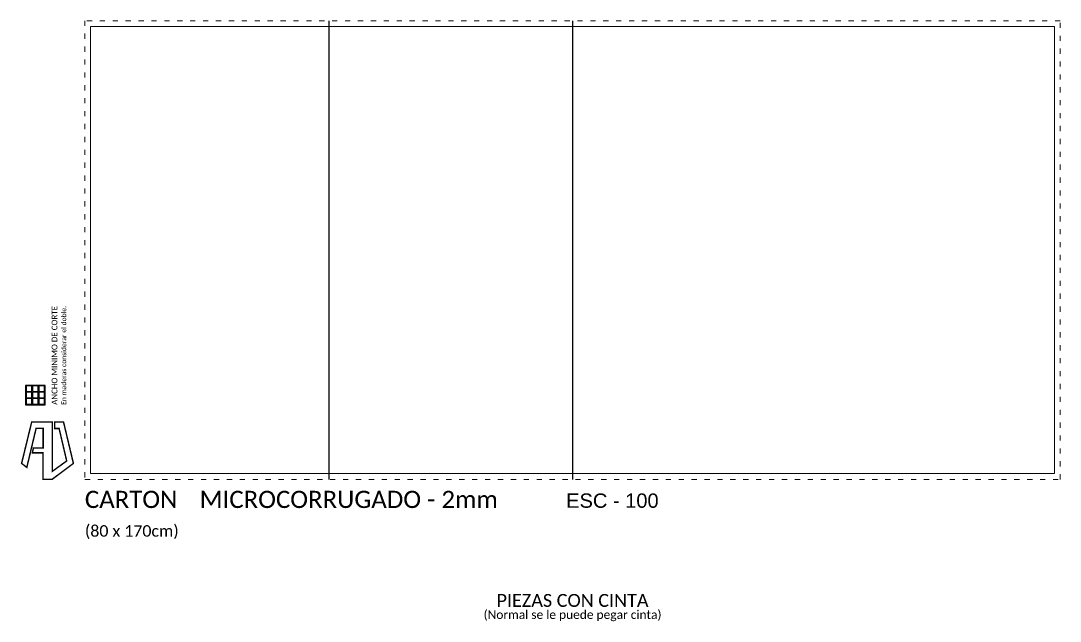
# Model space of a CAD drawing. Header units: metres. Extents: x 2745 to 3085, y 1376 to 1656.
# Drawn here: x 2904.3 to 3085.5, y 1456.2 to 1561 of the extents above; entities that cross this region are included whole.
import ezdxf
from ezdxf.enums import TextEntityAlignment as Align

# ---------------------------------------------------------------- set-up
doc = ezdxf.new("R2010")
doc.units = ezdxf.units.M
doc.linetypes.add('ACAD_ISO03W100', pattern=[30, 12, -18])
doc.layers.add('Esiad Formato - Divisiones', color=41, linetype='Continuous')
doc.layers.add('Esiad Formato - Recomendaciones', color=14, linetype='Continuous')
doc.layers.add('Esiad Formato - Material', color=134, linetype='ACAD_ISO03W100', lineweight=0)
doc.layers.add('Esiad Formato - Textos', color=134, linetype='Continuous', lineweight=0)
doc.styles.add('MtXpl_Calibri', font='calibri.ttf')
doc.styles.get("Standard").update_dxf_attribs({"font": 'arial.ttf'})

# ---------------------------------------------------------------- blocks, each defined once
blk = doc.blocks.new('*U12')
at = {"layer": 'Esiad Formato - Divisiones', "ltscale": 0.075}
for points in [[(42.5, 98), (42.5, 18)], [(85, 98), (85, 18)]]:
    blk.add_lwpolyline(points, dxfattribs=at)
at = {"layer": 'Esiad Formato - Material', "ltscale": 0.075}
blk.add_lwpolyline([(0, 18), (170, 18), (170, 98), (0, 98)], close=True, dxfattribs=at)
at = {"layer": 'Esiad Formato - Material', "linetype": 'Continuous', "ltscale": 0.075}
blk.add_lwpolyline([(1, 19), (169, 19), (169, 97), (1, 97)], close=True, dxfattribs=at)
at = {"layer": 'Esiad Formato - Material', "color": 250, "true_color": 0x3f4040, "transparency": 33554687, "const_width": 0.25}
blk.add_lwpolyline([(-10.12, 20.09), (-11.03, 20.78), (-9.27, 28), (-5.69, 28), (-5.69, 19.38), (-3.17, 21.21), (-4.49, 26.87), (-5.25, 26.87), (-5.25, 28), (-3.72, 28), (-2, 20.78), (-5.71, 18), (-7.29, 18), (-7.29, 22.62), (-9.15, 22.62), (-8.97, 23.48), (-7.27, 23.48), (-7.27, 26.9), (-8.5, 26.9)], close=True, dxfattribs=at)
at = {"layer": 'Esiad Formato - Recomendaciones', "color": 244, "linetype": 'Continuous', "ltscale": 0.075, "true_color": 0x991b1e}
for points in [[(-10.32, 31), (-6.92, 31), (-6.92, 34.4), (-10.32, 34.4)], [(-10.22, 33.3), (-9.22, 33.3), (-9.22, 34.3), (-10.22, 34.3)], [(-10.22, 32.2), (-9.22, 32.2), (-9.22, 33.2), (-10.22, 33.2)], [(-9.12, 33.3), (-8.12, 33.3), (-8.12, 34.3), (-9.12, 34.3)], [(-9.12, 32.2), (-8.12, 32.2), (-8.12, 33.2), (-9.12, 33.2)], [(-8.02, 33.3), (-7.02, 33.3), (-7.02, 34.3), (-8.02, 34.3)], [(-8.02, 32.2), (-7.02, 32.2), (-7.02, 33.2), (-8.02, 33.2)], [(-10.22, 31.1), (-9.22, 31.1), (-9.22, 32.1), (-10.22, 32.1)], [(-9.12, 31.1), (-8.12, 31.1), (-8.12, 32.1), (-9.12, 32.1)], [(-8.02, 31.1), (-7.02, 31.1), (-7.02, 32.1), (-8.02, 32.1)]]:
    blk.add_lwpolyline(points, close=True, dxfattribs=at)
at = {"layer": 'Esiad Formato - Recomendaciones', "color": 244, "linetype": 'Continuous', "ltscale": 0.075, "true_color": 0x991b1e, "style": 'MtXpl_Calibri'}
for s, height, p in [('ANCHO MINIMO DE CORTE', 1, (-4.5, 31)), ('En maderas considerar el doble.', 0.85, (-3, 31))]:
    blk.add_text(s, height=height, rotation=90, dxfattribs=at).set_placement(p, align=Align.BOTTOM_LEFT)
at = {"layer": 'Esiad Formato - Textos', "style": 'MtXpl_Calibri'}
for s, height, p in [('CARTON   ', 3, (0, 13)), ('MICROCORRUGADO - 2mm', 3, (20, 13)), ('(80 x 170cm)', 2, (0, 8))]:
    blk.add_text(s, height=height, dxfattribs=at).set_placement(p)
at = {"layer": 'Esiad Formato - Textos', "color": 244, "true_color": 0x991b1e, "style": 'MtXpl_Calibri'}
for s, height, p in [('PIEZAS CON CINTA', 2.25, (85, -2)), ('(Normal se le puede pegar cinta)', 1.5, (85, -4.85))]:
    blk.add_text(s, height=height, dxfattribs=at).set_placement(p, align=Align.TOP_CENTER)
at = {"layer": 'Esiad Formato - Textos', "insert": (100, 13), "char_height": 2.5, "attachment_point": 9}
blk.add_mtext('ESC - 100', dxfattribs=at)

msp = doc.modelspace()

# ---------------------------------------------------------------- block references
at = {"layer": 'Esiad Formato - Material'}
msp.add_blockref('*U12', (2915.47, 1462.96), dxfattribs=at)

doc.saveas('drawing.dxf')
